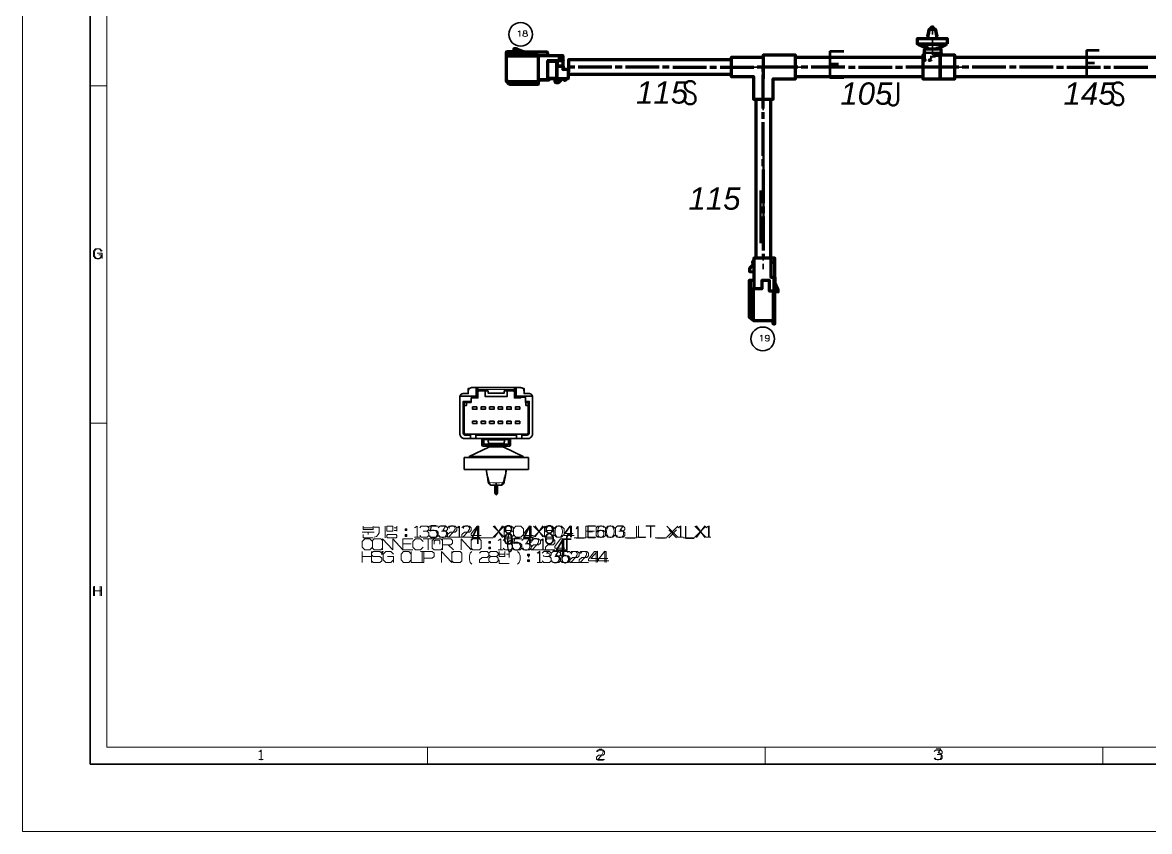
# Model space of a CAD drawing. Extents: x 0 to 174, y 0 to 33.
# Drawn here: x 0 to 13.14, y 0 to 9.44 of the extents above; entities that cross this region are included whole.
import ezdxf
from ezdxf.enums import TextEntityAlignment as Align

# ---------------------------------------------------------------- set-up
doc = ezdxf.new("R2010")
doc.units = 0
doc.layers.add('PDF2_문자', color=7, linetype='Continuous')
doc.layers.add('PDF2_형상', color=157, linetype='Continuous', true_color=0x405f80)
doc.layers.add('YOLO_TEXT', color=3, linetype='Continuous', true_color=0x008230)
doc.styles.add('OCR_LATIN', font='txt.shx')
doc.styles.add('PDF LucidaHandwriting Italic', font='ariali.ttf')

msp = doc.modelspace()

# ---------------------------------------------------------------- linework, layer by layer
at = {"layer": 'PDF2_형상', "color": 7, "lineweight": 13}
for points in [[(0, 0), (0, 33.11), (173.622, 33.11), (173.622, 0)], [(0.984, 0.984), (0.984, 32.126), (172.638, 32.126), (172.638, 0.984)], [(5.433, 4.567), (5.433, 4.573), (5.432, 4.576), (5.432, 4.577), (5.432, 4.577), (5.432, 4.577), (5.43, 4.577), (5.429, 4.576), (5.427, 4.576), (5.425, 4.573), (5.424, 4.569), (5.424, 4.569), (5.424, 4.569), (5.425, 4.568), (5.425, 4.567), (5.426, 4.563), (5.427, 4.564), (5.428, 4.566), (5.431, 4.567)], [(5.437, 4.518), (5.433, 4.518), (5.429, 4.525), (5.432, 4.528), (5.434, 4.529), (5.437, 4.529)], [(4.247, 3.562), (4.316, 3.562), (4.316, 3.502), (4.247, 3.502)], [(5.753, 3.562), (5.812, 3.562), (5.841, 3.532), (5.841, 3.463), (5.812, 3.433), (5.753, 3.433), (5.723, 3.463), (5.723, 3.532)], [(6.225, 3.562), (6.284, 3.562), (6.314, 3.532), (6.314, 3.463), (6.284, 3.433), (6.225, 3.433), (6.196, 3.463), (6.196, 3.532)], [(6.826, 3.562), (6.885, 3.562), (6.914, 3.532), (6.914, 3.463), (6.885, 3.433), (6.826, 3.433), (6.796, 3.463), (6.796, 3.532)], [(4.257, 3.463), (4.355, 3.463), (4.365, 3.453), (4.365, 3.433), (4.355, 3.424), (4.257, 3.424), (4.247, 3.433), (4.247, 3.453)], [(4.463, 3.532), (4.483, 3.532), (4.483, 3.512), (4.463, 3.512)], [(4.463, 3.463), (4.483, 3.463), (4.483, 3.443), (4.463, 3.443)], [(4.099, 3.414), (4.178, 3.414), (4.198, 3.394), (4.198, 3.306), (4.178, 3.286), (4.099, 3.286), (4.079, 3.306), (4.079, 3.394)], [(4.798, 3.414), (4.877, 3.414), (4.896, 3.394), (4.896, 3.306), (4.877, 3.286), (4.798, 3.286), (4.778, 3.306), (4.778, 3.394)], [(5.251, 3.414), (5.329, 3.414), (5.349, 3.394), (5.349, 3.306), (5.329, 3.286), (5.251, 3.286), (5.231, 3.306), (5.231, 3.394)], [(5.438, 3.384), (5.457, 3.384), (5.457, 3.365), (5.438, 3.365)], [(5.438, 3.315), (5.457, 3.315), (5.457, 3.296), (5.438, 3.296)], [(4.188, 3.266), (4.207, 3.266), (4.188, 3.227)], [(5.024, 3.266), (5.103, 3.266), (5.123, 3.247), (5.123, 3.158), (5.103, 3.138), (5.024, 3.138), (5.005, 3.158), (5.005, 3.247)], [(5.457, 3.266), (5.526, 3.266), (5.546, 3.247), (5.546, 3.227), (5.526, 3.207), (5.457, 3.207), (5.438, 3.227), (5.438, 3.247)], [(5.89, 3.237), (5.91, 3.237), (5.91, 3.217), (5.89, 3.217)], [(5.89, 3.168), (5.91, 3.168), (5.91, 3.148), (5.89, 3.148)]]:
    msp.add_lwpolyline(points, close=True, dxfattribs=at)
at = {"layer": 'PDF2_형상', "color": 7, "lineweight": 35}
for points in [[(0.787, 0.787), (0.787, 32.323), (172.835, 32.323), (172.835, 0.787)], [(5.225, 4.623), (5.215, 4.634), (5.169, 4.634), (5.167, 4.634), (5.158, 4.638), (5.152, 4.645), (5.149, 4.654), (5.149, 5.006), (5.138, 5.018), (5.138, 4.654), (5.139, 4.644), (5.143, 4.636), (5.15, 4.629), (5.159, 4.624), (5.168, 4.623), (5.169, 4.623)], [(5.863, 5.018), (5.863, 5.006), (5.896, 5.006), (5.908, 5.018)], [(5.298, 4.953), (5.298, 4.926), (5.247, 4.926), (5.247, 4.953)], [(5.398, 4.953), (5.398, 4.926), (5.347, 4.926), (5.347, 4.953)], [(5.498, 4.953), (5.498, 4.926), (5.447, 4.926), (5.447, 4.953)], [(5.598, 4.953), (5.598, 4.926), (5.547, 4.926), (5.547, 4.953)], [(5.698, 4.953), (5.698, 4.926), (5.647, 4.926), (5.647, 4.953)], [(5.798, 4.953), (5.798, 4.926), (5.747, 4.926), (5.747, 4.953)], [(5.247, 4.758), (5.247, 4.786), (5.298, 4.786), (5.298, 4.758)], [(5.347, 4.758), (5.347, 4.786), (5.398, 4.786), (5.398, 4.758)], [(5.447, 4.758), (5.447, 4.786), (5.498, 4.786), (5.498, 4.758)], [(5.547, 4.758), (5.547, 4.786), (5.598, 4.786), (5.598, 4.758)], [(5.698, 4.786), (5.698, 4.758), (5.647, 4.758), (5.647, 4.786)], [(5.798, 4.786), (5.798, 4.758), (5.747, 4.758), (5.747, 4.786)], [(5.284, 4.623), (5.761, 4.623), (5.771, 4.634), (5.275, 4.634)], [(5.898, 4.224), (5.15, 4.224), (5.15, 4.362), (5.898, 4.362)], [(5.209, 4.364), (5.839, 4.364), (5.839, 4.374), (5.209, 4.374)]]:
    msp.add_lwpolyline(points, close=True, dxfattribs=at)
at = {"layer": 'PDF2_형상', "color": 18, "lineweight": 13, "true_color": 0x260000}
for points in [[(5.779, 9.33), (5.785, 9.333), (5.798, 9.342), (5.798, 9.273)], [(8.602, 5.777), (8.608, 5.781), (8.621, 5.789), (8.621, 5.721)], [(8.708, 5.767), (8.705, 5.779), (8.697, 5.786), (8.685, 5.789), (8.682, 5.789), (8.67, 5.786), (8.662, 5.779), (8.658, 5.771), (8.658, 5.767), (8.662, 5.758), (8.67, 5.752), (8.682, 5.747), (8.685, 5.747), (8.697, 5.751), (8.705, 5.757), (8.708, 5.767), (8.708, 5.752), (8.705, 5.736), (8.697, 5.724), (8.685, 5.721), (8.677, 5.721), (8.666, 5.724), (8.662, 5.731)]]:
    msp.add_lwpolyline(points, dxfattribs=at)
msp.add_lwpolyline([(5.877, 9.308), (5.852, 9.314), (5.846, 9.317), (5.843, 9.32), (5.841, 9.326), (5.841, 9.333), (5.845, 9.339), (5.856, 9.342), (5.865, 9.342), (5.877, 9.339), (5.881, 9.333), (5.881, 9.326), (5.879, 9.32), (5.875, 9.317), (5.87, 9.314), (5.846, 9.308), (5.839, 9.301), (5.835, 9.294), (5.835, 9.288), (5.839, 9.281), (5.845, 9.277), (5.856, 9.273), (5.865, 9.273), (5.877, 9.277), (5.884, 9.281), (5.888, 9.288), (5.888, 9.294), (5.884, 9.301)], close=True, dxfattribs=at)
at = {"layer": 'PDF2_형상', "lineweight": 70}
for points in [[(10.568, 9.345), (10.563, 9.314), (10.557, 9.284), (10.557, 9.277), (10.556, 9.256), (10.555, 9.234)], [(10.557, 9.277), (10.57, 9.346), (10.569, 9.345), (10.568, 9.345), (10.568, 9.345), (10.568, 9.345), (10.568, 9.347)], [(10.649, 9.347), (10.649, 9.347), (10.648, 9.347), (10.647, 9.347), (10.644, 9.354), (10.641, 9.357), (10.636, 9.36), (10.63, 9.361), (10.623, 9.361), (10.619, 9.361), (10.615, 9.361), (10.613, 9.361), (10.61, 9.359), (10.609, 9.359), (10.608, 9.359), (10.607, 9.359), (10.604, 9.361), (10.603, 9.361), (10.594, 9.361), (10.587, 9.361), (10.584, 9.361), (10.58, 9.359), (10.577, 9.357), (10.574, 9.354), (10.572, 9.351), (10.57, 9.347), (10.569, 9.347), (10.569, 9.347), (10.569, 9.347), (10.568, 9.347), (10.572, 9.353), (10.575, 9.357), (10.581, 9.36), (10.587, 9.361)], [(10.57, 9.346), (10.57, 9.347)], [(10.582, 9.36), (10.59, 9.368), (10.593, 9.372), (10.597, 9.376), (10.6, 9.379), (10.603, 9.382), (10.603, 9.382), (10.601, 9.379), (10.601, 9.375), (10.602, 9.369), (10.602, 9.361)], [(10.602, 9.369), (10.603, 9.372), (10.605, 9.374), (10.608, 9.374)], [(10.636, 9.36), (10.628, 9.368), (10.616, 9.381), (10.614, 9.382), (10.609, 9.388), (10.603, 9.382)], [(10.615, 9.361), (10.615, 9.369), (10.616, 9.375), (10.616, 9.379), (10.615, 9.382), (10.614, 9.382)], [(10.636, 9.36), (10.63, 9.361), (10.634, 9.36), (10.638, 9.359), (10.642, 9.357), (10.645, 9.354), (10.647, 9.351), (10.649, 9.347), (10.649, 9.345)], [(10.647, 9.346), (10.647, 9.347)], [(10.666, 9.253), (10.662, 9.274), (10.66, 9.284), (10.649, 9.345), (10.649, 9.345), (10.649, 9.345), (10.649, 9.345), (10.647, 9.346), (10.661, 9.277)], [(10.556, 9.274), (10.552, 9.256), (10.552, 9.253)], [(10.662, 9.234), (10.661, 9.256), (10.661, 9.277), (10.66, 9.284)], [(5.658, 9.054), (5.658, 9.082), (5.658, 9.083), (5.658, 9.084), (5.657, 9.089), (5.654, 9.092), (5.65, 9.094), (5.648, 9.094), (5.644, 9.092), (5.64, 9.089), (5.639, 9.084), (5.639, 9.084), (5.639, 9.082), (5.639, 9.044), (5.639, 9.043), (5.639, 9.041), (5.639, 9.038), (5.639, 8.841), (5.639, 8.841), (5.639, 8.798), (5.639, 8.798), (5.639, 8.765), (5.64, 8.758), (5.644, 8.751), (5.651, 8.758), (5.649, 8.761), (5.648, 8.765), (5.639, 8.765)], [(6.119, 9.086), (6.118, 9.09), (6.117, 9.092), (6.117, 9.092), (6.116, 9.092), (5.754, 9.095), (5.697, 9.094), (5.696, 9.094), (5.658, 9.094), (5.648, 9.094), (5.648, 9.093), (5.648, 9.091)], [(5.724, 9.094), (5.728, 9.095), (5.731, 9.098), (5.733, 9.102), (5.733, 9.106)], [(5.729, 9.13), (5.729, 9.13)], [(5.754, 9.085), (5.754, 9.095), (5.754, 9.104), (5.754, 9.128), (5.754, 9.128), (5.752, 9.128), (5.731, 9.129), (5.731, 9.129), (5.729, 9.13), (5.729, 9.13), (5.733, 9.106), (5.734, 9.106), (5.736, 9.104)], [(6.122, 9.084), (6.122, 9.086), (6.121, 9.088), (6.12, 9.09), (6.118, 9.092), (6.116, 9.092), (6.081, 9.092), (5.851, 9.094), (5.841, 9.094), (5.842, 9.094), (5.842, 9.094), (5.84, 9.095), (5.813, 9.104), (5.839, 9.095), (5.84, 9.095), (5.762, 9.128), (5.759, 9.13), (5.755, 9.13), (5.729, 9.13)], [(6.122, 9.086), (6.122, 9.058), (6.122, 9.057), (6.123, 9.055), (6.124, 9.055), (6.126, 9.054)], [(10.45, 9.189), (10.45, 9.183), (10.548, 9.137)], [(10.767, 9.183), (10.609, 9.183), (10.45, 9.183)], [(10.553, 9.132), (10.555, 9.132), (10.557, 9.135), (10.557, 9.138), (10.557, 9.14), (10.555, 9.143), (10.55, 9.143), (10.552, 9.14), (10.553, 9.136), (10.551, 9.133), (10.55, 9.132), (10.548, 9.132), (10.547, 9.132), (10.522, 9.127), (10.522, 9.127), (10.523, 9.127), (10.523, 9.125), (10.524, 9.123), (10.521, 9.122), (10.516, 9.121), (10.514, 9.118), (10.514, 9.082), (10.514, 9.023), (10.515, 9.017)], [(10.538, 9.13), (10.54, 9.131)], [(10.548, 9.143), (10.54, 9.141), (10.539, 9.141)], [(10.54, 9.131), (10.54, 9.131), (10.541, 9.131), (10.547, 9.132)], [(10.547, 9.132), (10.548, 9.128), (10.548, 9.127), (10.548, 9.132), (10.553, 9.132), (10.58, 9.129), (10.609, 9.128), (10.609, 9.137)], [(10.609, 9.128), (10.637, 9.129), (10.664, 9.132), (10.678, 9.132), (10.675, 9.133), (10.673, 9.136), (10.674, 9.14), (10.676, 9.143), (10.679, 9.143), (10.68, 9.142), (10.68, 9.142)], [(10.618, 9.05), (10.625, 9.05), (10.633, 9.051), (10.641, 9.052), (10.645, 9.052), (10.646, 9.052), (10.648, 9.052), (10.695, 9.056), (10.704, 9.059), (10.71, 9.067), (10.712, 9.076), (10.712, 9.082), (10.712, 9.118), (10.712, 9.128), (10.704, 9.128)], [(10.664, 9.132), (10.663, 9.132), (10.662, 9.133), (10.66, 9.136), (10.661, 9.14), (10.661, 9.142), (10.663, 9.143)], [(10.676, 9.14), (10.767, 9.183), (10.767, 9.189)], [(10.704, 9.127), (10.703, 9.125), (10.703, 9.123), (10.706, 9.122), (10.711, 9.121), (10.712, 9.119), (10.712, 9.118), (10.712, 9.121), (10.71, 9.124), (10.708, 9.126), (10.704, 9.127), (10.68, 9.132), (10.677, 9.133), (10.676, 9.137), (10.676, 9.14), (10.679, 9.143)], [(10.679, 9.132), (10.68, 9.132), (10.68, 9.132)], [(10.68, 9.132), (10.68, 9.132)], [(10.68, 9.132), (10.682, 9.131)], [(6.008, 9.054), (5.653, 9.054), (5.648, 9.053)], [(6.016, 8.737), (6.016, 8.758), (6.016, 9.038), (6.016, 9.045), (6.016, 9.046), (6.015, 9.05), (6.012, 9.053), (6.008, 9.054), (6.295, 9.054), (6.301, 9.052), (6.305, 9.044)], [(6.101, 9.055), (6.101, 9.059)], [(6.305, 8.995), (6.304, 8.992), (6.301, 8.99), (6.299, 8.989), (6.295, 8.989), (6.117, 8.989)], [(6.121, 8.989), (6.121, 8.771), (6.121, 8.77), (6.12, 8.769), (6.119, 8.769)], [(6.121, 8.987), (6.122, 8.988), (6.123, 8.988), (6.124, 8.987), (6.124, 8.986), (6.125, 8.982), (6.125, 8.988), (6.227, 8.988), (6.233, 8.988), (6.233, 8.933)], [(6.122, 8.782), (6.124, 8.789), (6.125, 8.798), (6.125, 8.982)], [(6.123, 8.988), (6.125, 8.988)], [(6.227, 8.988), (6.227, 8.798), (6.228, 8.791), (6.229, 8.785)], [(6.229, 8.933), (6.229, 8.933), (6.229, 8.933), (6.232, 8.933), (6.295, 8.933), (6.299, 8.933), (6.302, 8.932), (6.304, 8.93), (6.305, 8.927), (6.305, 8.995), (6.305, 9.044)], [(6.305, 8.909), (6.305, 8.901), (6.305, 8.898), (6.305, 8.896), (6.305, 8.896), (6.305, 8.893), (6.305, 9.035)], [(8.264, 9.002), (6.367, 9.002), (6.367, 8.884)], [(8.638, 9.03), (8.264, 9.03), (8.264, 8.807), (8.522, 8.807), (8.522, 8.544), (8.754, 8.544), (8.754, 8.781), (9.013, 8.781), (9.013, 9.056), (8.638, 9.056), (8.638, 8.781)], [(10.499, 9.029), (9.013, 9.029)], [(10.514, 9.056), (10.499, 9.056), (10.499, 8.781), (10.7, 8.781), (10.873, 8.781), (10.873, 9.056), (10.7, 9.056), (10.693, 9.056)], [(10.514, 9.017), (10.515, 9.017), (10.524, 9.017)], [(10.519, 9.01), (10.517, 9.014), (10.515, 9.017), (10.515, 9.018), (10.515, 9.019)], [(10.515, 9.01), (10.516, 9.01), (10.525, 9.012)], [(10.518, 8.997), (10.526, 9.004), (10.521, 8.994), (10.521, 8.994)], [(10.594, 9.007), (10.59, 9.003), (10.585, 8.999), (10.578, 8.996), (10.572, 8.995), (10.565, 8.994)], [(10.585, 9.032), (10.586, 9.032), (10.591, 9.03)], [(10.607, 9.049), (10.607, 9.043)], [(10.623, 9.039), (10.628, 9.044), (10.634, 9.048), (10.641, 9.051), (10.648, 9.052), (10.638, 9.051), (10.631, 9.049), (10.617, 9.045), (10.617, 9.047), (10.617, 9.049), (10.617, 9.049), (10.617, 9.05)], [(13.31, 9.029), (10.873, 9.029)], [(6.229, 8.933), (6.229, 8.784)], [(6.295, 8.883), (6.305, 8.893), (6.334, 8.893)], [(6.305, 8.927), (6.305, 8.893), (6.357, 8.893), (6.361, 8.892), (6.365, 8.889), (6.367, 8.885), (6.365, 8.885), (6.366, 8.883), (6.366, 8.861), (6.367, 8.861), (6.367, 8.883)], [(6.366, 8.863), (6.366, 8.863), (6.366, 8.883), (6.366, 8.883)], [(6.367, 8.792), (6.367, 8.861)], [(6.367, 8.835), (8.264, 8.835)], [(9.013, 8.808), (10.499, 8.808)], [(10.873, 8.808), (13.312, 8.808)], [(5.644, 8.751), (5.651, 8.744), (5.655, 8.742), (5.658, 8.741), (5.651, 8.758)], [(6.016, 8.733), (6.008, 8.733), (6.008, 8.718), (6.011, 8.718), (6.013, 8.72), (6.015, 8.723), (6.016, 8.726), (6.016, 8.733), (6.016, 8.749), (6.015, 8.745), (6.012, 8.742), (6.008, 8.741), (5.658, 8.741)], [(5.672, 8.723), (5.679, 8.719), (5.686, 8.718), (5.757, 8.718), (6.008, 8.718)], [(6.016, 8.769), (6.119, 8.769), (6.139, 8.769), (6.139, 8.78)], [(6.016, 8.749), (6.016, 8.75), (6.016, 8.758)], [(6.117, 8.779), (6.12, 8.774), (6.121, 8.772), (6.121, 8.771)], [(6.23, 8.782), (6.231, 8.781), (6.232, 8.78), (6.208, 8.78), (6.206, 8.78), (6.155, 8.78), (6.153, 8.78), (6.121, 8.78)], [(6.204, 8.78), (6.207, 8.758), (6.207, 8.755), (6.211, 8.746), (6.218, 8.74), (6.227, 8.738), (6.243, 8.738), (6.25, 8.74), (6.257, 8.744), (6.295, 8.783)], [(6.227, 8.738), (6.243, 8.738)], [(6.232, 8.79), (6.229, 8.785), (6.229, 8.784), (6.229, 8.783), (6.229, 8.783), (6.23, 8.783), (6.23, 8.783), (6.23, 8.783), (6.357, 8.783)], [(6.232, 8.78), (6.233, 8.781), (6.233, 8.783)], [(6.233, 8.783), (6.234, 8.783)], [(6.347, 8.783), (6.33, 8.766), (6.327, 8.764), (6.323, 8.763), (6.318, 8.763), (6.321, 8.783)], [(8.55, 8.544), (8.55, 6.687)], [(8.727, 6.687), (8.727, 8.544)], [(8.774, 6.465), (8.774, 6.687), (8.725, 6.687), (8.725, 6.465), (8.751, 6.465), (8.774, 6.465), (8.774, 6.302), (8.745, 6.302), (8.709, 6.302), (8.709, 6.421), (8.709, 6.429), (8.621, 6.429), (8.621, 6.421), (8.621, 6.329), (8.531, 6.329), (8.512, 6.329), (8.512, 5.97), (8.497, 5.982), (8.477, 5.998), (8.477, 5.998), (8.477, 6.432), (8.497, 6.432), (8.528, 6.432)], [(8.528, 6.524), (8.482, 6.53), (8.482, 6.571), (8.528, 6.617)], [(8.528, 6.667), (8.513, 6.647), (8.513, 6.635), (8.528, 6.635)], [(8.725, 6.687), (8.528, 6.687), (8.528, 6.329)], [(8.725, 6.635), (8.74, 6.635), (8.74, 6.647), (8.725, 6.667)], [(8.774, 6.3), (8.81, 6.294), (8.81, 6.319), (8.808, 6.327), (8.774, 6.405)], [(8.808, 6.319), (8.806, 6.326), (8.774, 6.4)], [(8.774, 5.959), (8.774, 6.302)], [(8.81, 6.294), (8.809, 6.295), (8.808, 6.297)], [(8.749, 5.959), (8.749, 5.929), (8.755, 5.923), (8.774, 5.923), (8.774, 5.959), (8.745, 5.959), (8.531, 5.959), (8.526, 5.959), (8.512, 5.97), (8.512, 5.97)]]:
    msp.add_lwpolyline(points, dxfattribs=at)
at = {"layer": 'PDF2_형상', "lineweight": 35}
for points in [[(10.57, 9.347), (10.595, 9.349), (10.623, 9.349), (10.647, 9.347)], [(10.59, 9.368), (10.596, 9.362), (10.601, 9.375)], [(10.595, 9.361), (10.596, 9.362), (10.596, 9.361)], [(10.608, 9.359), (10.608, 9.374), (10.607, 9.378), (10.603, 9.382)], [(10.609, 9.359), (10.609, 9.374), (10.61, 9.378), (10.612, 9.38), (10.615, 9.382)], [(10.609, 9.374), (10.612, 9.374), (10.614, 9.372), (10.615, 9.369)], [(10.616, 9.375), (10.621, 9.362), (10.628, 9.368)], [(10.622, 9.361), (10.621, 9.362), (10.621, 9.361)], [(10.552, 9.248), (10.552, 9.253)], [(10.556, 9.248), (10.556, 9.274)], [(10.662, 9.274), (10.662, 9.248)], [(10.666, 9.253), (10.666, 9.248)], [(5.639, 9.044), (5.64, 9.048), (5.644, 9.052), (5.648, 9.053), (5.648, 9.091), (5.653, 9.09), (5.657, 9.086), (5.658, 9.082)], [(5.639, 9.082), (5.64, 9.086), (5.644, 9.09), (5.648, 9.091)], [(5.658, 9.084), (5.754, 9.085), (6.112, 9.082), (6.116, 9.092)], [(6.122, 9.086), (6.112, 9.082), (6.112, 9.058), (5.658, 9.058)], [(5.731, 9.129), (5.736, 9.104), (5.754, 9.104), (5.813, 9.104)], [(5.736, 9.094), (5.736, 9.097), (5.736, 9.104)], [(5.754, 9.128), (5.755, 9.128), (5.762, 9.127), (5.762, 9.128), (5.762, 9.128)], [(5.755, 9.13), (5.755, 9.13), (5.755, 9.128)], [(5.762, 9.127), (5.813, 9.104), (5.813, 9.094), (5.813, 9.094)], [(10.712, 9.076), (10.703, 9.076), (10.703, 9.082), (10.524, 9.082), (10.524, 9.023)], [(10.547, 9.132), (10.549, 9.133), (10.551, 9.137), (10.55, 9.14), (10.548, 9.143), (10.55, 9.143)], [(10.609, 9.189), (10.609, 9.183), (10.609, 9.137), (10.59, 9.138), (10.572, 9.14), (10.555, 9.143)], [(10.676, 9.143), (10.663, 9.143), (10.635, 9.139), (10.622, 9.138), (10.609, 9.137)], [(10.694, 9.066), (10.696, 9.066), (10.697, 9.067), (10.699, 9.068), (10.7, 9.069), (10.701, 9.071), (10.702, 9.072), (10.703, 9.074), (10.703, 9.076)], [(5.639, 9.038), (5.648, 9.038), (6.008, 9.038), (6.015, 9.038), (6.016, 9.038)], [(5.648, 8.765), (5.648, 9.038), (5.648, 9.049), (5.648, 9.052), (5.648, 9.053)], [(6.008, 9.054), (6.008, 9.054), (6.008, 9.038), (6.008, 8.758), (6.008, 8.742), (6.008, 8.741), (6.008, 8.733), (5.686, 8.733)], [(6.016, 9.044), (6.295, 9.044), (6.305, 9.044)], [(6.016, 8.779), (6.117, 8.779), (6.117, 8.989)], [(6.112, 9.054), (6.112, 9.055), (6.112, 9.058), (6.121, 9.058), (6.122, 9.058)], [(6.264, 9.005), (6.264, 9.035)], [(6.271, 9.005), (6.271, 9.035)], [(6.295, 9.054), (6.295, 9.044), (6.295, 8.989)], [(6.299, 8.933), (6.299, 8.989)], [(10.525, 9.012), (10.524, 9.017)], [(10.565, 8.994), (10.565, 8.995), (10.565, 9.003), (10.565, 9.004), (10.573, 9.005), (10.58, 9.008), (10.587, 9.013)], [(10.623, 9.039), (10.622, 9.04), (10.616, 9.046), (10.587, 9.013), (10.594, 9.007)], [(10.647, 9.062), (10.636, 9.059), (10.625, 9.054), (10.616, 9.046)], [(10.648, 9.052), (10.648, 9.053), (10.648, 9.053), (10.648, 9.055), (10.647, 9.062), (10.694, 9.066), (10.695, 9.057), (10.695, 9.056)], [(6.232, 8.933), (6.232, 8.79), (6.357, 8.79), (6.357, 8.883), (6.363, 8.883), (6.366, 8.883)], [(6.357, 8.893), (6.357, 8.883), (6.295, 8.883), (6.295, 8.933)], [(5.651, 8.758), (6.008, 8.758), (6.015, 8.758), (6.016, 8.758)], [(5.672, 8.723), (5.683, 8.735), (5.677, 8.741)], [(5.686, 8.718), (5.686, 8.733), (5.685, 8.734), (5.683, 8.735)], [(6.227, 8.798), (6.125, 8.798)], [(6.207, 8.758), (6.243, 8.758), (6.268, 8.783)], [(6.257, 8.744), (6.257, 8.744), (6.243, 8.758), (6.243, 8.745), (6.243, 8.741), (6.243, 8.739), (6.243, 8.739), (6.243, 8.738), (6.243, 8.738)], [(8.751, 6.465), (8.751, 6.302)], [(8.497, 6.432), (8.497, 5.982)], [(8.531, 5.959), (8.531, 6.329)], [(8.621, 6.421), (8.709, 6.421)], [(8.81, 6.319), (8.808, 6.319), (8.808, 6.297), (8.774, 6.302)], [(8.808, 6.327), (8.806, 6.326)], [(8.745, 6.302), (8.745, 5.959)]]:
    msp.add_lwpolyline(points, dxfattribs=at)
at = {"layer": 'PDF2_형상', "color": 18, "lineweight": 35, "true_color": 0x260000}
for points in [[(10.609, 9.297), (10.609, 9.376)], [(10.609, 9.179), (10.609, 9.258)], [(10.609, 9.14), (10.609, 9.061)], [(8.638, 8.984), (8.638, 9.046), (8.638, 8.81)], [(8.638, 8.866), (8.638, 8.944)], [(6.322, 8.918), (6.239, 8.918)], [(6.44, 8.918), (6.361, 8.918)], [(6.873, 8.918), (6.479, 8.918)], [(6.991, 8.918), (6.912, 8.918)], [(7.424, 8.918), (7.03, 8.918)], [(7.542, 8.918), (7.463, 8.918)], [(7.581, 8.918), (7.975, 8.918)], [(8.014, 8.918), (8.093, 8.918)], [(8.133, 8.918), (8.526, 8.918)], [(8.373, 8.918), (8.137, 8.918)], [(8.491, 8.918), (8.412, 8.918)], [(8.747, 8.918), (8.511, 8.918), (8.527, 8.918), (8.606, 8.918)], [(8.684, 8.918), (8.766, 8.918), (8.53, 8.918)], [(8.566, 8.918), (8.644, 8.918)], [(8.638, 8.433), (8.638, 8.826)], [(9.039, 8.918), (8.645, 8.918)], [(8.786, 8.918), (8.865, 8.918)], [(8.904, 8.918), (9.14, 8.918)], [(9.157, 8.918), (9.078, 8.918)], [(9.59, 8.918), (9.197, 8.918)], [(9.63, 8.918), (9.708, 8.918)], [(9.748, 8.918), (10.141, 8.918)], [(10.181, 8.918), (10.26, 8.918)], [(10.299, 8.918), (10.693, 8.918)], [(10.52, 8.918), (10.371, 8.918)], [(10.56, 8.918), (10.638, 8.918)], [(10.707, 8.918), (10.572, 8.918), (10.916, 8.918)], [(10.732, 8.918), (10.828, 8.918), (10.678, 8.918)], [(10.747, 8.918), (10.825, 8.918)], [(10.865, 8.918), (11.001, 8.918)], [(11.034, 8.918), (10.956, 8.918)], [(11.467, 8.918), (11.074, 8.918)], [(11.586, 8.918), (11.507, 8.918)], [(12.019, 8.918), (11.625, 8.918)], [(12.058, 8.918), (12.137, 8.918)], [(12.176, 8.918), (12.57, 8.918)], [(12.609, 8.918), (12.688, 8.918)], [(12.727, 8.918), (13.121, 8.918)], [(8.638, 8.692), (8.638, 8.771)], [(8.638, 8.653), (8.638, 8.416)], [(8.638, 8.314), (8.638, 8.393)], [(8.638, 7.881), (8.638, 8.275)], [(8.638, 7.763), (8.638, 7.842)], [(8.638, 7.724), (8.638, 7.33)], [(8.638, 7.291), (8.638, 7.212)], [(8.638, 7.173), (8.638, 6.779)], [(8.638, 6.74), (8.638, 6.661)], [(8.638, 6.622), (8.638, 6.559)]]:
    msp.add_lwpolyline(points, dxfattribs=at)
at = {"layer": 'PDF2_형상', "lineweight": 70}
for points in [[(10.786, 9.189), (10.786, 9.248), (10.432, 9.248), (10.432, 9.189)], [(10.524, 9.082), (10.514, 9.082), (10.514, 9.083), (10.516, 9.085), (10.52, 9.087), (10.524, 9.087)], [(10.68, 9.132), (10.68, 9.132), (10.679, 9.13), (10.678, 9.127), (10.678, 9.13), (10.678, 9.132)], [(10.703, 9.087), (10.704, 9.087), (10.71, 9.086), (10.712, 9.084), (10.712, 9.083), (10.712, 9.082), (10.712, 9.082), (10.703, 9.082)], [(6.264, 9.035), (6.259, 9.035), (6.259, 9.005), (6.264, 9.005), (6.271, 9.005), (6.284, 9.005), (6.284, 9.035), (6.271, 9.035)], [(10.7, 8.781), (10.7, 9.056)], [(5.672, 8.723), (5.651, 8.744)], [(6.357, 8.79), (6.357, 8.783), (6.361, 8.783), (6.364, 8.785), (6.366, 8.789), (6.367, 8.792), (6.367, 8.792), (6.367, 8.792), (6.366, 8.792), (6.364, 8.791)]]:
    msp.add_lwpolyline(points, close=True, dxfattribs=at)
at = {"layer": 'PDF2_형상', "lineweight": 35}
msp.add_lwpolyline([(10.678, 9.127), (10.703, 9.123), (10.703, 9.087), (10.524, 9.087), (10.524, 9.123), (10.548, 9.127)], close=True, dxfattribs=at)
at = {"layer": 'PDF2_형상', "color": 3, "lineweight": 70}
for points in [[(6.44, 8.918), (6.367, 8.918)], [(6.873, 8.918), (6.479, 8.918)], [(6.991, 8.918), (6.912, 8.918)], [(7.424, 8.918), (7.03, 8.918)], [(7.542, 8.918), (7.463, 8.918)], [(7.581, 8.918), (7.975, 8.918)], [(8.014, 8.918), (8.093, 8.918)], [(8.133, 8.918), (8.526, 8.918)], [(9.039, 8.918), (8.638, 8.918), (8.566, 8.918)], [(8.638, 8.866), (8.638, 8.918)], [(8.638, 8.433), (8.638, 8.826)], [(9.157, 8.918), (9.078, 8.918)], [(9.59, 8.918), (9.197, 8.918)], [(9.63, 8.918), (9.708, 8.918)], [(9.748, 8.918), (10.141, 8.918)], [(10.181, 8.918), (10.26, 8.918)], [(10.916, 8.918), (10.7, 8.918), (10.299, 8.918)], [(11.034, 8.918), (10.956, 8.918)], [(11.467, 8.918), (11.074, 8.918)], [(11.586, 8.918), (11.507, 8.918)], [(12.019, 8.918), (11.625, 8.918)], [(12.058, 8.918), (12.137, 8.918)], [(12.176, 8.918), (12.57, 8.918)], [(12.609, 8.918), (12.688, 8.918)], [(12.727, 8.918), (13.121, 8.918)], [(8.638, 8.314), (8.638, 8.393)], [(8.638, 7.881), (8.638, 8.275)], [(8.638, 7.763), (8.638, 7.842)], [(8.638, 7.724), (8.638, 7.33)], [(8.638, 7.291), (8.638, 7.212)], [(8.638, 7.173), (8.638, 6.779)], [(8.638, 6.74), (8.638, 6.687)]]:
    msp.add_lwpolyline(points, dxfattribs=at)
at = {"layer": 'PDF2_형상', "color": 7, "lineweight": 13}
for points in [[(0.787, 8.701), (0.984, 8.701)], [(0.928, 6.77), (0.903, 6.796), (0.852, 6.796), (0.827, 6.77), (0.827, 6.711), (0.852, 6.686), (0.903, 6.686), (0.928, 6.711)], [(0.869, 6.745), (0.928, 6.745), (0.928, 6.686)], [(5.31, 5.158), (5.735, 5.158)], [(0.787, 4.764), (0.984, 4.764)], [(5.138, 4.654), (5.149, 4.654)], [(5.169, 4.623), (5.169, 4.634)], [(5.877, 4.634), (5.877, 4.623)], [(5.908, 4.654), (5.896, 4.654)], [(5.357, 4.557), (5.365, 4.557), (5.365, 4.577)], [(5.357, 4.514), (5.365, 4.514), (5.388, 4.514), (5.437, 4.518), (5.611, 4.518), (5.611, 4.529), (5.616, 4.528), (5.618, 4.527), (5.619, 4.526), (5.619, 4.525), (5.618, 4.522), (5.611, 4.518), (5.66, 4.514), (5.683, 4.514), (5.683, 4.557), (5.668, 4.557)], [(5.38, 4.557), (5.365, 4.557), (5.365, 4.514)], [(5.424, 4.569), (5.38, 4.569)], [(5.38, 4.522), (5.429, 4.525), (5.426, 4.563)], [(5.388, 4.583), (5.388, 4.577)], [(5.411, 4.583), (5.411, 4.577)], [(5.419, 4.577), (5.419, 4.583)], [(5.428, 4.583), (5.428, 4.577)], [(5.624, 4.569), (5.62, 4.576), (5.616, 4.577), (5.616, 4.577), (5.616, 4.577), (5.616, 4.576), (5.615, 4.574), (5.615, 4.567), (5.433, 4.567), (5.437, 4.529), (5.611, 4.529), (5.615, 4.567), (5.617, 4.567), (5.62, 4.566), (5.622, 4.564), (5.622, 4.564), (5.623, 4.563), (5.619, 4.525), (5.668, 4.522)], [(5.612, 4.483), (5.608, 4.483), (5.437, 4.483)], [(5.441, 4.484), (5.603, 4.484), (5.607, 4.484)], [(5.447, 4.487), (5.602, 4.487)], [(5.497, 4.577), (5.497, 4.583)], [(5.497, 4.512), (5.497, 4.517)], [(5.548, 4.583), (5.548, 4.577)], [(5.548, 4.517), (5.548, 4.512)], [(5.621, 4.577), (5.621, 4.583)], [(5.668, 4.569), (5.624, 4.569), (5.624, 4.569), (5.624, 4.569), (5.623, 4.568), (5.623, 4.567), (5.623, 4.563)], [(5.629, 4.583), (5.629, 4.577)], [(5.637, 4.577), (5.637, 4.583)], [(5.66, 4.577), (5.66, 4.583)], [(5.683, 4.577), (5.683, 4.557), (5.691, 4.557)], [(5.683, 4.514), (5.691, 4.514)], [(5.418, 4.364), (5.418, 4.362)], [(5.47, 4.362), (5.47, 4.364)], [(5.578, 4.364), (5.578, 4.362)], [(5.63, 4.364), (5.63, 4.362)], [(5.411, 4.201), (5.414, 4.191), (5.416, 4.182), (5.418, 4.172), (5.421, 4.163), (5.423, 4.153), (5.426, 4.144), (5.428, 4.135), (5.428, 4.135), (5.445, 4.072), (5.483, 4.068), (5.524, 4.067), (5.565, 4.068), (5.603, 4.072)], [(5.42, 4.139), (5.421, 4.138), (5.421, 4.137), (5.423, 4.136), (5.428, 4.135)], [(5.431, 4.079), (5.431, 4.078), (5.432, 4.077), (5.435, 4.075), (5.445, 4.072), (5.449, 4.06), (5.456, 4.049), (5.464, 4.043), (5.474, 4.041)], [(5.62, 4.135), (5.618, 4.129), (5.616, 4.12), (5.613, 4.11), (5.611, 4.101), (5.608, 4.091), (5.606, 4.082), (5.603, 4.072), (5.614, 4.075), (5.617, 4.077), (5.617, 4.079)], [(5.62, 4.135), (5.623, 4.145), (5.625, 4.154), (5.627, 4.164), (5.63, 4.173), (5.632, 4.183), (5.635, 4.192), (5.637, 4.201)], [(5.508, 3.949), (5.508, 3.948), (5.509, 3.948), (5.509, 3.947), (5.509, 3.947), (5.509, 3.947)], [(5.521, 4.041), (5.521, 3.93), (5.516, 3.938), (5.51, 3.946), (5.509, 3.947), (5.509, 4.041)], [(5.539, 3.947), (5.533, 3.939), (5.528, 3.931), (5.527, 3.93), (5.527, 4.041)], [(5.539, 3.947), (5.539, 4.041)], [(5.539, 3.947), (5.539, 3.947), (5.539, 3.947), (5.54, 3.948), (5.54, 3.949)], [(5.521, 3.929), (5.521, 3.93), (5.522, 3.929), (5.524, 3.929), (5.526, 3.929), (5.527, 3.93), (5.527, 3.929)], [(3.971, 3.562), (3.971, 3.522), (4.089, 3.522), (4.089, 3.562), (4.089, 3.542), (3.971, 3.542)], [(4.099, 3.552), (4.158, 3.552), (4.158, 3.512), (4.158, 3.483), (4.148, 3.463), (4.129, 3.443), (4.099, 3.433)], [(4.227, 3.562), (4.227, 3.424)], [(4.365, 3.562), (4.365, 3.502)], [(4.572, 3.542), (4.601, 3.562), (4.601, 3.433)], [(4.631, 3.542), (4.65, 3.562), (4.719, 3.562), (4.739, 3.542), (4.739, 3.522), (4.719, 3.502), (4.67, 3.502), (4.719, 3.502), (4.739, 3.483), (4.739, 3.453), (4.719, 3.433), (4.65, 3.433), (4.631, 3.453)], [(4.847, 3.562), (4.739, 3.562), (4.739, 3.512), (4.827, 3.512), (4.847, 3.493), (4.847, 3.453), (4.827, 3.433), (4.759, 3.433), (4.739, 3.453)], [(4.847, 3.542), (4.867, 3.562), (4.936, 3.562), (4.955, 3.542), (4.955, 3.522), (4.936, 3.502), (4.887, 3.502), (4.936, 3.502), (4.955, 3.483), (4.955, 3.453), (4.936, 3.433), (4.867, 3.433), (4.847, 3.453)], [(4.955, 3.542), (4.975, 3.562), (5.044, 3.562), (5.064, 3.542), (5.064, 3.512), (5.044, 3.493), (4.985, 3.493), (4.955, 3.463), (4.955, 3.433), (5.064, 3.433), (5.123, 3.433)], [(5.064, 3.542), (5.093, 3.562), (5.093, 3.433)], [(5.123, 3.542), (5.143, 3.562), (5.211, 3.562), (5.231, 3.542), (5.231, 3.512), (5.211, 3.493), (5.152, 3.493), (5.123, 3.463), (5.123, 3.433), (5.231, 3.433)], [(5.32, 3.433), (5.32, 3.562), (5.3, 3.562), (5.231, 3.473), (5.231, 3.453), (5.349, 3.453)], [(5.487, 3.562), (5.615, 3.433)], [(5.615, 3.562), (5.487, 3.433)], [(5.723, 3.542), (5.703, 3.562), (5.635, 3.562), (5.615, 3.542), (5.615, 3.453), (5.635, 3.433), (5.703, 3.433), (5.723, 3.453), (5.723, 3.493), (5.703, 3.512), (5.635, 3.512), (5.615, 3.493)], [(5.93, 3.433), (5.93, 3.562), (5.91, 3.562), (5.841, 3.473), (5.841, 3.453), (5.959, 3.453)], [(5.959, 3.562), (6.087, 3.433)], [(6.087, 3.562), (5.959, 3.433)], [(6.196, 3.542), (6.176, 3.562), (6.107, 3.562), (6.087, 3.542), (6.087, 3.453), (6.107, 3.433), (6.176, 3.433), (6.196, 3.453), (6.196, 3.493), (6.176, 3.512), (6.107, 3.512), (6.087, 3.493)], [(6.402, 3.433), (6.402, 3.562), (6.383, 3.562), (6.314, 3.473), (6.314, 3.453), (6.432, 3.453)], [(6.688, 3.562), (6.57, 3.562), (6.57, 3.433), (6.688, 3.433)], [(6.796, 3.542), (6.776, 3.562), (6.707, 3.562), (6.688, 3.542), (6.688, 3.453), (6.707, 3.433), (6.776, 3.433), (6.796, 3.453), (6.796, 3.493), (6.776, 3.512), (6.707, 3.512), (6.688, 3.493)], [(6.914, 3.542), (6.934, 3.562), (7.003, 3.562), (7.022, 3.542), (7.022, 3.522), (7.003, 3.502), (6.953, 3.502), (7.003, 3.502), (7.022, 3.483), (7.022, 3.453), (7.003, 3.433), (6.934, 3.433), (6.914, 3.453)], [(7.16, 3.562), (7.16, 3.433), (7.268, 3.433)], [(7.268, 3.562), (7.377, 3.562)], [(7.328, 3.562), (7.328, 3.433)], [(7.514, 3.562), (7.643, 3.433), (7.702, 3.433)], [(7.643, 3.562), (7.514, 3.433)], [(7.643, 3.542), (7.672, 3.562), (7.672, 3.433)], [(7.839, 3.562), (7.967, 3.433), (8.026, 3.433)], [(7.967, 3.562), (7.839, 3.433)], [(7.967, 3.542), (7.997, 3.562), (7.997, 3.433)], [(3.961, 3.493), (4.099, 3.493)], [(3.971, 3.463), (3.971, 3.424), (4.089, 3.424)], [(4.03, 3.493), (4.03, 3.463)], [(4.335, 3.542), (4.365, 3.542)], [(4.335, 3.512), (4.365, 3.512)], [(4.473, 3.532), (4.473, 3.512)], [(4.473, 3.463), (4.473, 3.443)], [(4.572, 3.433), (4.631, 3.433)], [(5.349, 3.424), (5.487, 3.424)], [(6.432, 3.424), (6.57, 3.424)], [(6.668, 3.502), (6.57, 3.502)], [(7.022, 3.424), (7.16, 3.424)], [(7.377, 3.424), (7.514, 3.424)], [(7.702, 3.424), (7.839, 3.424)], [(4.079, 3.384), (4.05, 3.414), (3.991, 3.414), (3.961, 3.384), (3.961, 3.315), (3.991, 3.286), (4.05, 3.286), (4.079, 3.315)], [(4.198, 3.286), (4.198, 3.414), (4.316, 3.286), (4.316, 3.414)], [(4.316, 3.286), (4.316, 3.414), (4.434, 3.286), (4.434, 3.414)], [(4.552, 3.414), (4.434, 3.414), (4.434, 3.286), (4.552, 3.286)], [(4.532, 3.355), (4.434, 3.355)], [(4.67, 3.384), (4.64, 3.414), (4.581, 3.414), (4.552, 3.384), (4.552, 3.315), (4.581, 3.286), (4.64, 3.286), (4.67, 3.315)], [(4.67, 3.414), (4.778, 3.414)], [(4.729, 3.414), (4.729, 3.286)], [(4.896, 3.286), (4.896, 3.414), (4.995, 3.414), (5.014, 3.394), (5.014, 3.365), (4.995, 3.345), (4.896, 3.345)], [(4.965, 3.345), (5.024, 3.286)], [(5.113, 3.286), (5.113, 3.414), (5.231, 3.286), (5.231, 3.414)], [(5.448, 3.384), (5.448, 3.365)], [(5.448, 3.315), (5.448, 3.296)], [(5.546, 3.394), (5.576, 3.414), (5.576, 3.286)], [(5.546, 3.286), (5.605, 3.286)], [(5.605, 3.394), (5.625, 3.414), (5.694, 3.414), (5.713, 3.394), (5.713, 3.374), (5.694, 3.355), (5.644, 3.355), (5.694, 3.355), (5.713, 3.335), (5.713, 3.306), (5.694, 3.286), (5.625, 3.286), (5.605, 3.306)], [(5.822, 3.414), (5.713, 3.414), (5.713, 3.365), (5.802, 3.365), (5.822, 3.345), (5.822, 3.306), (5.802, 3.286), (5.733, 3.286), (5.713, 3.306)], [(5.822, 3.394), (5.841, 3.414), (5.91, 3.414), (5.93, 3.394), (5.93, 3.374), (5.91, 3.355), (5.861, 3.355), (5.91, 3.355), (5.93, 3.335), (5.93, 3.306), (5.91, 3.286), (5.841, 3.286), (5.822, 3.306)], [(5.93, 3.394), (5.95, 3.414), (6.018, 3.414), (6.038, 3.394), (6.038, 3.365), (6.018, 3.345), (5.959, 3.345), (5.93, 3.315), (5.93, 3.286), (6.038, 3.286), (6.097, 3.286)], [(6.038, 3.394), (6.068, 3.414), (6.068, 3.286)], [(6.097, 3.394), (6.117, 3.414), (6.186, 3.414), (6.205, 3.394), (6.205, 3.365), (6.186, 3.345), (6.127, 3.345), (6.097, 3.315), (6.097, 3.286), (6.205, 3.286)], [(6.294, 3.286), (6.294, 3.414), (6.274, 3.414), (6.205, 3.325), (6.205, 3.306), (6.323, 3.306)], [(3.961, 3.266), (3.961, 3.138)], [(3.961, 3.207), (4.07, 3.207)], [(4.07, 3.266), (4.07, 3.138)], [(4.188, 3.247), (4.168, 3.266), (4.089, 3.266), (4.07, 3.247), (4.07, 3.227), (4.089, 3.207), (4.168, 3.207), (4.188, 3.188), (4.188, 3.158), (4.168, 3.138), (4.089, 3.138), (4.07, 3.158)], [(4.198, 3.266), (4.188, 3.227)], [(4.326, 3.237), (4.296, 3.266), (4.237, 3.266), (4.207, 3.237), (4.207, 3.168), (4.237, 3.138), (4.296, 3.138), (4.326, 3.168)], [(4.257, 3.207), (4.326, 3.207), (4.326, 3.138)], [(4.532, 3.237), (4.503, 3.266), (4.444, 3.266), (4.414, 3.237), (4.414, 3.168), (4.444, 3.138), (4.503, 3.138), (4.532, 3.168)], [(4.532, 3.266), (4.532, 3.138), (4.64, 3.138), (4.68, 3.138), (4.68, 3.266), (4.778, 3.266), (4.798, 3.247), (4.798, 3.207), (4.778, 3.188), (4.68, 3.188)], [(4.64, 3.266), (4.68, 3.266)], [(4.66, 3.266), (4.66, 3.138)], [(4.887, 3.138), (4.887, 3.266), (5.005, 3.138), (5.005, 3.266)], [(5.241, 3.266), (5.221, 3.247), (5.211, 3.217), (5.211, 3.168), (5.221, 3.138), (5.241, 3.119)], [(5.329, 3.247), (5.349, 3.266), (5.418, 3.266), (5.438, 3.247), (5.438, 3.217), (5.418, 3.197), (5.359, 3.197), (5.329, 3.168), (5.329, 3.138), (5.438, 3.138)], [(5.457, 3.207), (5.438, 3.188), (5.438, 3.158), (5.457, 3.138), (5.526, 3.138), (5.546, 3.158), (5.546, 3.188), (5.526, 3.207)], [(5.556, 3.266), (5.556, 3.207), (5.625, 3.207), (5.625, 3.266), (5.625, 3.237), (5.556, 3.237)], [(5.556, 3.168), (5.556, 3.128), (5.674, 3.128)], [(5.644, 3.237), (5.674, 3.237)], [(5.674, 3.266), (5.674, 3.197)], [(5.772, 3.266), (5.792, 3.247), (5.802, 3.217), (5.802, 3.168), (5.792, 3.138), (5.772, 3.119)], [(5.9, 3.237), (5.9, 3.217)], [(5.9, 3.168), (5.9, 3.148)], [(5.999, 3.247), (6.028, 3.266), (6.028, 3.138)], [(6.058, 3.247), (6.077, 3.266), (6.146, 3.266), (6.166, 3.247), (6.166, 3.227), (6.146, 3.207), (6.097, 3.207), (6.146, 3.207), (6.166, 3.188), (6.166, 3.158), (6.146, 3.138), (6.077, 3.138), (6.058, 3.158)], [(6.166, 3.247), (6.186, 3.266), (6.255, 3.266), (6.274, 3.247), (6.274, 3.227), (6.255, 3.207), (6.205, 3.207), (6.255, 3.207), (6.274, 3.188), (6.274, 3.158), (6.255, 3.138), (6.186, 3.138), (6.166, 3.158)], [(6.383, 3.266), (6.274, 3.266), (6.274, 3.217), (6.363, 3.217), (6.383, 3.197), (6.383, 3.158), (6.363, 3.138), (6.294, 3.138), (6.274, 3.158)], [(6.383, 3.247), (6.402, 3.266), (6.471, 3.266), (6.491, 3.247), (6.491, 3.217), (6.471, 3.197), (6.412, 3.197), (6.383, 3.168), (6.383, 3.138), (6.491, 3.138)], [(6.491, 3.247), (6.511, 3.266), (6.579, 3.266), (6.599, 3.247), (6.599, 3.217), (6.579, 3.197), (6.52, 3.197), (6.491, 3.168), (6.491, 3.138), (6.599, 3.138)], [(6.688, 3.138), (6.688, 3.266), (6.668, 3.266), (6.599, 3.178), (6.599, 3.158), (6.717, 3.158)], [(6.806, 3.138), (6.806, 3.266), (6.786, 3.266), (6.717, 3.178), (6.717, 3.158), (6.835, 3.158)], [(5.999, 3.138), (6.058, 3.138)], [(0.827, 2.859), (0.827, 2.749)], [(0.827, 2.808), (0.92, 2.808)], [(0.92, 2.859), (0.92, 2.749)], [(2.756, 0.932), (2.781, 0.949), (2.781, 0.839)], [(4.724, 0.984), (4.724, 0.787)], [(6.693, 0.932), (6.71, 0.949), (6.769, 0.949), (6.786, 0.932), (6.786, 0.907), (6.769, 0.89), (6.718, 0.89), (6.693, 0.865), (6.693, 0.839), (6.786, 0.839)], [(8.661, 0.984), (8.661, 0.787)], [(10.63, 0.932), (10.647, 0.949), (10.706, 0.949), (10.723, 0.932), (10.723, 0.915), (10.706, 0.898), (10.664, 0.898), (10.706, 0.898), (10.723, 0.882), (10.723, 0.856), (10.706, 0.839), (10.647, 0.839), (10.63, 0.856)], [(12.598, 0.984), (12.598, 0.787)], [(2.756, 0.839), (2.807, 0.839)]]:
    msp.add_lwpolyline(points, dxfattribs=at)
at = {"layer": 'PDF2_형상', "color": 7, "lineweight": 35}
for points in [[(5.225, 4.583), (5.157, 4.583), (5.153, 4.583), (5.143, 4.585), (5.134, 4.588), (5.125, 4.593), (5.117, 4.598), (5.111, 4.606), (5.105, 4.614), (5.102, 4.623), (5.099, 4.632), (5.098, 4.642), (5.098, 5.069), (5.098, 5.072), (5.1, 5.082), (5.105, 5.091), (5.111, 5.098), (5.119, 5.104), (5.128, 5.107), (5.138, 5.109), (5.197, 5.109), (5.197, 5.138), (5.197, 5.141), (5.199, 5.151), (5.203, 5.16), (5.21, 5.167), (5.218, 5.173), (5.227, 5.176), (5.236, 5.178), (5.291, 5.178), (5.31, 5.178), (5.735, 5.178), (5.735, 5.072), (5.735, 5.058), (5.755, 5.058), (5.808, 5.058), (5.808, 5.066), (5.863, 5.066), (5.863, 5.018)], [(5.196, 5.109), (5.196, 5.168), (5.21, 5.168)], [(5.291, 5.178), (5.291, 5.079), (5.31, 5.072), (5.31, 5.178)], [(5.735, 5.127), (5.732, 5.136), (5.724, 5.139), (5.617, 5.139), (5.617, 5.115), (5.428, 5.115), (5.428, 5.139), (5.322, 5.139), (5.314, 5.136), (5.31, 5.127)], [(5.653, 5.139), (5.653, 5.075), (5.393, 5.075), (5.393, 5.139)], [(5.761, 4.583), (5.821, 4.583), (5.888, 4.583), (5.898, 4.584), (5.908, 4.586), (5.917, 4.59), (5.925, 4.596), (5.932, 4.602), (5.938, 4.61), (5.943, 4.619), (5.946, 4.628), (5.947, 4.638), (5.948, 4.642), (5.948, 5.069), (5.946, 5.079), (5.943, 5.088), (5.937, 5.096), (5.93, 5.102), (5.921, 5.107), (5.911, 5.109), (5.908, 5.109), (5.849, 5.109), (5.849, 5.138), (5.847, 5.148), (5.844, 5.157), (5.838, 5.165), (5.831, 5.171), (5.822, 5.176), (5.812, 5.177), (5.809, 5.178), (5.755, 5.178), (5.735, 5.178)], [(5.735, 5.072), (5.755, 5.079), (5.755, 5.178)], [(5.85, 5.109), (5.85, 5.168), (5.835, 5.168)], [(5.099, 5.079), (5.291, 5.079), (5.291, 5.058)], [(5.231, 5.018), (5.138, 5.018)], [(5.31, 5.072), (5.31, 5.058), (5.291, 5.058), (5.231, 5.058), (5.231, 5.018), (5.231, 5.006), (5.149, 5.006)], [(5.177, 5.006), (5.177, 4.97), (5.149, 4.97)], [(5.755, 5.058), (5.755, 5.079), (5.946, 5.079)], [(5.821, 4.623), (5.877, 4.623), (5.886, 4.624), (5.895, 4.628), (5.902, 4.635), (5.906, 4.644), (5.908, 4.653), (5.908, 4.654), (5.908, 5.018)], [(5.831, 4.634), (5.877, 4.634), (5.886, 4.637), (5.893, 4.643), (5.896, 4.652), (5.896, 4.654), (5.896, 5.006)], [(5.896, 4.97), (5.869, 4.97), (5.869, 5.006)], [(5.215, 4.634), (5.275, 4.634)], [(5.284, 4.583), (5.225, 4.583), (5.225, 4.623)], [(5.284, 4.623), (5.284, 4.583), (5.761, 4.583), (5.761, 4.623)], [(5.771, 4.634), (5.831, 4.634), (5.821, 4.623), (5.821, 4.583)], [(5.209, 4.374), (5.437, 4.483)], [(5.385, 4.577), (5.365, 4.577), (5.357, 4.572), (5.357, 4.569)], [(5.357, 4.514), (5.357, 4.557), (5.357, 4.569)], [(5.357, 4.509), (5.362, 4.501), (5.369, 4.496), (5.376, 4.494), (5.374, 4.495), (5.371, 4.496), (5.368, 4.5), (5.366, 4.505), (5.365, 4.514)], [(5.357, 4.514), (5.357, 4.51), (5.361, 4.501), (5.362, 4.501)], [(5.683, 4.514), (5.682, 4.505), (5.68, 4.5), (5.677, 4.496), (5.674, 4.495), (5.672, 4.494), (5.65, 4.494), (5.398, 4.494), (5.376, 4.494), (5.369, 4.496)], [(5.38, 4.577), (5.38, 4.583)], [(5.38, 4.557), (5.38, 4.567), (5.38, 4.569), (5.381, 4.574), (5.383, 4.576), (5.385, 4.577), (5.432, 4.577), (5.616, 4.577), (5.663, 4.577)], [(5.38, 4.557), (5.38, 4.522), (5.385, 4.515), (5.388, 4.514), (5.461, 4.514), (5.482, 4.517), (5.492, 4.517), (5.502, 4.517), (5.546, 4.517), (5.556, 4.517), (5.566, 4.517), (5.587, 4.514)], [(5.41, 4.577), (5.41, 4.583)], [(5.42, 4.577), (5.42, 4.583)], [(5.425, 4.494), (5.425, 4.494)], [(5.444, 4.494), (5.447, 4.492), (5.447, 4.487), (5.441, 4.484), (5.437, 4.482)], [(5.461, 4.583), (5.462, 4.578), (5.462, 4.577), (5.462, 4.577)], [(5.461, 4.514), (5.494, 4.514)], [(5.493, 4.583), (5.493, 4.577)], [(5.493, 4.517), (5.493, 4.516), (5.497, 4.512), (5.548, 4.512), (5.552, 4.516), (5.552, 4.517)], [(5.552, 4.577), (5.552, 4.583)], [(5.679, 4.496), (5.672, 4.494), (5.679, 4.496), (5.687, 4.501), (5.691, 4.509), (5.691, 4.51), (5.691, 4.514), (5.691, 4.557), (5.691, 4.569), (5.687, 4.576), (5.683, 4.577), (5.663, 4.577), (5.664, 4.577), (5.667, 4.574), (5.668, 4.569), (5.668, 4.559), (5.668, 4.557), (5.668, 4.522), (5.667, 4.518), (5.66, 4.514), (5.587, 4.514), (5.552, 4.514)], [(5.586, 4.577), (5.586, 4.577), (5.586, 4.577), (5.586, 4.577), (5.586, 4.578), (5.587, 4.583)], [(5.612, 4.482), (5.607, 4.484), (5.602, 4.487), (5.6, 4.49), (5.604, 4.494)], [(5.839, 4.374), (5.612, 4.483)], [(5.623, 4.494), (5.623, 4.494)], [(5.628, 4.583), (5.628, 4.577)], [(5.638, 4.583), (5.638, 4.577)], [(5.668, 4.583), (5.668, 4.577)], [(5.687, 4.501), (5.69, 4.506)], [(5.402, 4.364), (5.402, 4.362)], [(5.461, 4.362), (5.461, 4.364)], [(5.587, 4.364), (5.587, 4.362)], [(5.646, 4.364), (5.646, 4.362)], [(5.416, 4.161), (5.405, 4.224)], [(5.596, 4.047), (5.594, 4.046), (5.585, 4.042), (5.575, 4.041), (5.574, 4.041), (5.524, 4.041), (5.474, 4.041), (5.466, 4.042), (5.457, 4.044), (5.449, 4.048), (5.442, 4.055), (5.436, 4.063), (5.434, 4.067), (5.431, 4.077), (5.431, 4.079), (5.42, 4.139), (5.418, 4.152), (5.413, 4.178), (5.411, 4.201), (5.41, 4.224)], [(5.63, 4.152), (5.634, 4.177), (5.637, 4.201), (5.638, 4.224)], [(5.643, 4.224), (5.632, 4.161)], [(5.431, 4.077), (5.434, 4.067), (5.439, 4.059), (5.445, 4.052), (5.448, 4.05)], [(5.596, 4.047), (5.6, 4.049), (5.607, 4.056), (5.612, 4.064), (5.616, 4.073), (5.617, 4.077)], [(5.617, 4.077), (5.617, 4.079), (5.63, 4.152), (5.63, 4.153)], [(5.521, 3.929), (5.515, 3.937), (5.51, 3.946), (5.509, 3.947), (5.508, 3.949), (5.508, 4.041)], [(5.524, 4.067), (5.524, 4.041)], [(5.539, 3.947), (5.534, 3.939), (5.528, 3.93), (5.527, 3.929)], [(5.539, 3.947), (5.54, 3.949)], [(5.54, 4.041), (5.54, 3.949)], [(5.565, 4.041), (5.567, 4.041)], [(5.603, 4.072), (5.598, 4.058), (5.589, 4.047), (5.582, 4.042), (5.574, 4.041)], [(5.521, 3.929), (5.524, 3.927), (5.527, 3.929)]]:
    msp.add_lwpolyline(points, dxfattribs=at)
at = {"layer": 'PDF2_형상', "color": 18, "lineweight": 35, "true_color": 0x260000}
for centre in [(5.808, 9.3), (8.631, 5.747)]:
    msp.add_circle(centre, 0.138, dxfattribs=at)

# ---------------------------------------------------------------- texts
at = {"layer": 'PDF2_문자', "char_height": 0.2605, "attachment_point": 4, "style": 'PDF LucidaHandwriting Italic'}
for s, insert in [('115', (7.154, 8.62)), ('105', (9.536, 8.607)), ('145', (12.138, 8.607)), ('115', (7.765, 7.382))]:
    msp.add_mtext(s, dxfattribs=dict(at, insert=insert))
at = {"layer": 'YOLO_TEXT', "style": 'OCR_LATIN'}
for s, height, p, p2 in [('E', 0.308, (9.361, 8.795), (9.603, 8.795)), ('E', 0.311, (12.361, 8.806), (12.579, 8.806)), ('.', 0.0379, (7.46, 8.904), (7.543, 8.904)), ('-', 0.034, (9.782, 8.903), (10.142, 8.903)), ('.', 0.0355, (12.052, 8.903), (12.137, 8.903)), ('-', 0.0326, (12.201, 8.906), (12.568, 8.906)), ('.', 0.0372, (12.605, 8.901), (12.69, 8.901)), ('S', 0.271, (7.696, 8.484), (7.874, 8.484)), ('J', 0.271, (10.073, 8.469), (10.255, 8.469)), ('S', 0.267, (12.686, 8.473), (12.859, 8.473)), ('l', 0.813, (8.611, 7.091), (8.669, 7.091)), ('l', 0.612, (8.572, 6.865), (8.638, 6.865)), ('i', 0.463, (8.622, 6.863), (8.659, 6.863)), ('G', 0.117, (0.822, 6.682), (0.931, 6.682)), ('5', 0.143, (4.732, 3.421), (4.852, 3.421)), ('3', 0.136, (4.845, 3.428), (4.959, 3.428)), ('2', 0.133, (4.951, 3.432), (5.066, 3.432)), ('1', 0.129, (5.072, 3.434), (5.117, 3.434)), ('2', 0.133, (5.118, 3.433), (5.234, 3.433)), ('4', 0.206, (5.223, 3.357), (5.355, 3.357)), ('X', 0.135, (5.485, 3.43), (5.615, 3.43)), ('8', 0.209, (5.607, 3.355), (5.723, 3.355)), ('4', 0.205, (5.823, 3.361), (5.967, 3.361)), ('X', 0.129, (5.957, 3.436), (6.088, 3.436)), ('8', 0.208, (6.083, 3.356), (6.204, 3.356)), ('0', 0.131, (6.192, 3.433), (6.315, 3.433)), ('4', 0.132, (6.309, 3.434), (6.432, 3.434)), ('1', 0.141, (6.431, 3.418), (6.511, 3.418)), ('E', 0.139, (6.564, 3.428), (6.691, 3.428)), ('6', 0.135, (6.685, 3.43), (6.797, 3.43)), ('0', 0.134, (6.791, 3.431), (6.916, 3.431)), ('3', 0.135, (6.909, 3.431), (7.025, 3.431)), ('L', 0.136, (7.155, 3.429), (7.268, 3.429)), ('T', 0.136, (7.265, 3.431), (7.379, 3.431)), ('1', 0.135, (7.646, 3.429), (7.703, 3.429)), ('L', 0.143, (7.696, 3.42), (7.836, 3.42)), ('X', 0.137, (7.835, 3.429), (7.976, 3.429)), ('1', 0.134, (7.979, 3.43), (8.027, 3.43)), ('6', 0.206, (5.635, 3.265), (5.726, 3.265)), ('5', 0.137, (5.703, 3.282), (5.825, 3.282)), ('2', 0.132, (5.925, 3.285), (6.04, 3.285)), ('4', 0.203, (6.201, 3.216), (6.366, 3.216)), ('f', 0.188, (6.284, 3.283), (6.433, 3.283)), ('-', 0.0127, (6.435, 3.417), (6.569, 3.417)), ('-', 0.0131, (7.02, 3.417), (7.161, 3.417)), ('-', 0.0134, (7.376, 3.417), (7.514, 3.417)), ('x', 0.141, (7.511, 3.425), (7.648, 3.425)), ('n', 0.0707, (4.773, 3.353), (4.892, 3.353)), ('.', 0.0272, (5.434, 3.363), (5.463, 3.363)), ('3', 0.134, (5.819, 3.282), (5.932, 3.282)), ('1', 0.124, (6.038, 3.29), (6.098, 3.29)), (':', 0.0972, (5.886, 3.145), (5.917, 3.145)), ('1', 0.137, (5.996, 3.134), (6.059, 3.134)), ('3', 0.0646, (6.056, 3.207), (6.165, 3.207)), ('3', 0.141, (6.153, 3.134), (6.276, 3.134)), ('6', 0.137, (6.263, 3.135), (6.387, 3.135)), ('2', 0.131, (6.377, 3.137), (6.491, 3.137)), ('2', 0.129, (6.486, 3.139), (6.601, 3.139)), ('4', 0.127, (6.601, 3.143), (6.762, 3.143)), ('4', 0.129, (6.704, 3.14), (6.837, 3.14)), ('H', 0.113, (0.822, 2.748), (0.923, 2.748)), ('1', 0.119, (2.754, 0.833), (2.808, 0.833)), ('2', 0.127, (6.688, 0.833), (6.79, 0.833)), ('3', 0.131, (10.627, 0.835), (10.727, 0.835)), ('-', 0.0204, (10.601, 0.78), (10.824, 0.78))]:
    msp.add_text(s, height=height, dxfattribs=at).set_placement(p, p2, align=Align.FIT)

doc.saveas('drawing.dxf')
